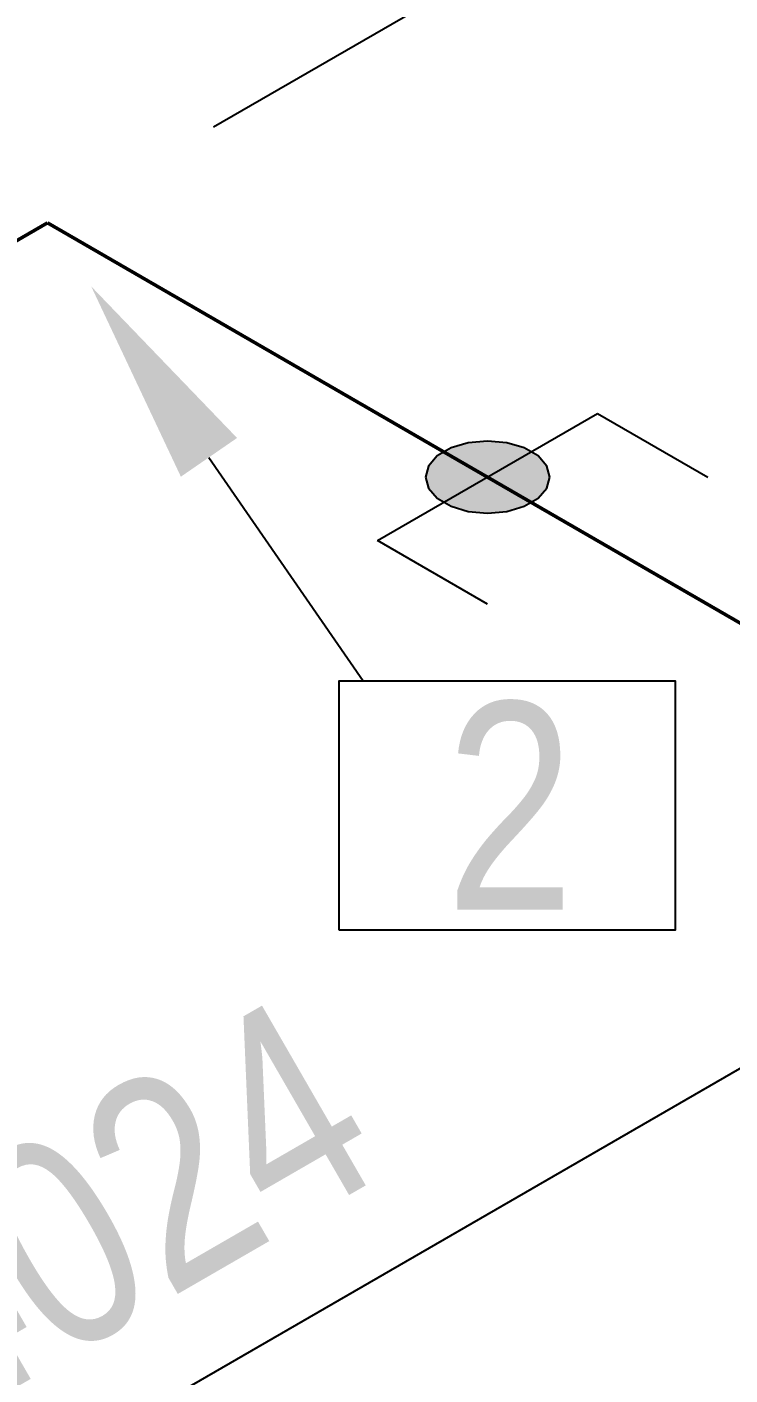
# Model space of a CAD drawing. Header units: millimetres. Extents: x 0 to 594, y 0 to 420.
# Drawn here: x 230.24 to 238.71, y 241.78 to 258.02 of the extents above; entities that cross this region are included whole.
import ezdxf
from ezdxf import colors
from ezdxf.entities.mleader import LeaderData, LeaderLine
from ezdxf.enums import TextEntityAlignment as Align
from ezdxf.math import Vec2, Vec3

# ---------------------------------------------------------------- set-up
doc = ezdxf.new("R2010")
doc.units = ezdxf.units.MM
doc.header["$LTSCALE"] = 0.25
for name, color, linetype in [('용접', 1, 'Continuous'), ('주석', 7, 'Continuous'), ('치수', 1, 'Continuous')]:
    doc.layers.add(name, color=color, linetype=linetype)
doc.layers.add('파이프 작은 보어', color=30, linetype='Continuous', lineweight=50)
doc.styles.add('AdskIsoAnnotation', font='arial.ttf', dxfattribs={"width": 0.8, "height": 1})
doc.styles.add('AdskIsoMetric', font='arial.ttf', dxfattribs={"width": 0.8, "height": 2.5})
doc.styles.add('AdskIsoMetric-30', font='arial.ttf', dxfattribs={"width": 0.8, "height": 2.5})
doc.styles.add('AdskIsoMetric30', font='arial.ttf', dxfattribs={"width": 0.8, "oblique": 30, "height": 2.5})
doc.styles.get("Standard").update_dxf_attribs({"font": 'arial.ttf'})
doc.dimstyles.new('AdskIsoMetric', dxfattribs={"dimtxt": 2.5, "dimasz": 2.5, "dimexe": 1, "dimexo": 2, "dimgap": 0.8, "dimtad": 1, "dimdec": 0, "dimrnd": 1, "dimzin": 0, "dimdsep": 46, "dimtxsty": 'AdskIsoMetric', "dimcen": 0, "dimclrt": 7, "dimadec": 0, "dimazin": 0, "dimtfac": 1, "dimtdec": 0, "dimtmove": 1, "dimatfit": 3, "dimfxl": 0, "dimfrac": 2, "dimtolj": 1, "dimtzin": 0, "dimarcsym": 0})

# ---------------------------------------------------------------- blocks, each defined once
blk = doc.blocks.new('*D72')
at = {"layer": 'Defpoints', "color": 0}
for p in [(230.483, 255.659), (289.786, 236.42), (276.796, 228.92)]:
    blk.add_point(p, dxfattribs=at)
at = {"layer": '치수', "color": 0, "lineweight": -2}
for p, q in [((232.483, 256.814), (244.474, 263.736)), ((245.639, 261.909), (287.621, 237.67)), ((278.796, 230.075), (290.786, 236.998))]:
    blk.add_line(p, q, dxfattribs=at)
at = {"layer": '치수', "color": 0}
for points in [[(245.847, 262.27), (245.43, 261.548), (243.474, 263.159)], [(287.829, 238.031), (287.413, 237.31), (289.786, 236.42)]]:
    blk.add_solid(points, dxfattribs=at)
at = {"layer": '치수', "color": 7, "insert": (268.896, 251.098), "char_height": 2.5, "attachment_point": 5, "rotation": 330, "style": 'AdskIsoMetric30'}
blk.add_mtext('\\A1;20537', dxfattribs=at)
blk = doc.blocks.new('*D73')
at = {"layer": 'Defpoints', "color": 0}
for p in [(230.483, 255.659), (243.474, 248.159), (210.7, 244.237)]:
    blk.add_point(p, dxfattribs=at)
at = {"layer": '치수', "color": 0, "lineweight": -2}
for p, q in [((225.856, 237.987), (241.309, 246.909)), ((212.7, 243.082), (224.691, 236.16))]:
    blk.add_line(p, q, dxfattribs=at)
at = {"layer": '치수', "color": 0}
for points in [[(241.1, 247.27), (241.517, 246.548), (243.474, 248.159)], [(225.647, 238.348), (226.064, 237.626), (223.691, 236.737)]]:
    blk.add_solid(points, dxfattribs=at)
at = {"layer": '치수', "color": 7, "insert": (231.316, 243.756), "char_height": 2.5, "attachment_point": 5, "rotation": 30, "style": 'AdskIsoMetric-30'}
blk.add_mtext('\\A1;4024', dxfattribs=at)
blk = doc.blocks.new('*D80')
at = {"layer": 'Defpoints', "color": 0}
for p in [(248.712, 269.058), (207.427, 260.221), (220.417, 252.721)]:
    blk.add_point(p, dxfattribs=at)
at = {"layer": '치수', "color": 0, "lineweight": -2}
blk.add_line((233.557, 275.308), (209.592, 261.471), dxfattribs=at)
at = {"layer": '치수', "color": 0}
for points in [[(233.348, 275.669), (233.765, 274.947), (235.722, 276.558)], [(209.383, 261.832), (209.8, 261.111), (207.427, 260.221)]]:
    blk.add_solid(points, dxfattribs=at)
at = {"layer": '치수', "color": 7, "insert": (225.027, 273), "char_height": 2.5, "attachment_point": 5, "rotation": 30, "style": 'AdskIsoMetric-30'}
blk.add_mtext('\\A1;4792', dxfattribs=at)
blk = doc.blocks.new('엘보우-13-Iso2DSkew90')
at = {"color": 0, "linetype": 'ByBlock', "lineweight": -2, "extrusion": (-1.02898e-11, -0.816497, -0.57735)}
for p, q in [((-5.303, -3.062), (0, 0)), ((0, 0), (5.303, -3.062)), ((0, 0), (0, 0))]:
    blk.add_line(p, q, dxfattribs=at)
blk = doc.blocks.new('SocketWeld-1-IsoLeft')
blk.add_hatch(color=256).paths.add_polyline_path([(-0.0294, -0.0234), (-0.0291, -0.0234), (-0.0288, -0.0235), (-0.0285, -0.0236), (-0.0283, -0.0237), (-0.028, -0.0238), (-0.0277, -0.0239), (-0.0274, -0.0239), (-0.0271, -0.024), (-0.0268, -0.0241), (-0.0265, -0.0242), (-0.0263, -0.0243), (-0.026, -0.0244), (-0.0257, -0.0244), (-0.0254, -0.0245), (-0.0251, -0.0246), (-0.0248, -0.0247), (-0.0246, -0.0248), (-0.0243, -0.0249), (-0.024, -0.0249), (-0.0237, -0.025), (-0.0234, -0.0251), (-0.0231, -0.0252), (-0.0228, -0.0253), (-0.0226, -0.0254), (-0.0223, -0.0254), (-0.022, -0.0255), (-0.0217, -0.0256), (-0.0214, -0.0257), (-0.0211, -0.0258), (-0.0209, -0.0259), (-0.0206, -0.0259), (-0.0203, -0.026), (-0.02, -0.0261), (-0.0197, -0.0262), (-0.0194, -0.0263), (-0.0191, -0.0264), (-0.0189, -0.0265), (-0.0186, -0.0265), (-0.0183, -0.0266), (-0.018, -0.0267), (-0.0177, -0.0268), (-0.0174, -0.0269), (-0.0172, -0.027), (-0.0169, -0.027), (-0.0166, -0.0271), (-0.0163, -0.0272), (-0.016, -0.0273), (-0.0157, -0.0274), (-0.0155, -0.0275), (-0.0155, -0.0275), (-0.0151, -0.0275), (-0.0148, -0.0275), (-0.0145, -0.0275), (-0.0142, -0.0276), (-0.0139, -0.0276), (-0.0136, -0.0276), (-0.0132, -0.0277), (-0.0129, -0.0277), (-0.0126, -0.0277), (-0.0123, -0.0277), (-0.012, -0.0278), (-0.0117, -0.0278), (-0.0114, -0.0278), (-0.011, -0.0279), (-0.0107, -0.0279), (-0.0104, -0.0279), (-0.0101, -0.0279), (-0.0098, -0.028), (-0.0095, -0.028), (-0.0091, -0.028), (-0.0088, -0.0281), (-0.0085, -0.0281), (-0.0082, -0.0281), (-0.0079, -0.0281), (-0.0076, -0.0282), (-0.0073, -0.0282), (-0.0069, -0.0282), (-0.0066, -0.0283), (-0.0063, -0.0283), (-0.006, -0.0283), (-0.0057, -0.0283), (-0.0054, -0.0284), (-0.005, -0.0284), (-0.0047, -0.0284), (-0.0044, -0.0285), (-0.0041, -0.0285), (-0.0038, -0.0285), (-0.0035, -0.0286), (-0.0032, -0.0286), (-0.0028, -0.0286), (-0.0025, -0.0286), (-0.0022, -0.0287), (-0.0019, -0.0287), (-0.0016, -0.0287), (-0.0013, -0.0288), (-0.0009, -0.0288), (-0.0006, -0.0288), (-0.0003, -0.0288), (0, -0.0289), (0, -0.0289), (0.0003, -0.0288), (0.0006, -0.0288), (0.0009, -0.0288), (0.0013, -0.0288), (0.0016, -0.0287), (0.0019, -0.0287), (0.0022, -0.0287), (0.0025, -0.0286), (0.0028, -0.0286), (0.0032, -0.0286), (0.0035, -0.0286), (0.0038, -0.0285), (0.0041, -0.0285), (0.0044, -0.0285), (0.0047, -0.0284), (0.005, -0.0284), (0.0054, -0.0284), (0.0057, -0.0283), (0.006, -0.0283), (0.0063, -0.0283), (0.0066, -0.0283), (0.0069, -0.0282), (0.0073, -0.0282), (0.0076, -0.0282), (0.0079, -0.0281), (0.0082, -0.0281), (0.0085, -0.0281), (0.0088, -0.0281), (0.0091, -0.028), (0.0095, -0.028), (0.0098, -0.028), (0.0101, -0.0279), (0.0104, -0.0279), (0.0107, -0.0279), (0.011, -0.0279), (0.0114, -0.0278), (0.0117, -0.0278), (0.012, -0.0278), (0.0123, -0.0277), (0.0126, -0.0277), (0.0129, -0.0277), (0.0132, -0.0277), (0.0136, -0.0276), (0.0139, -0.0276), (0.0142, -0.0276), (0.0145, -0.0275), (0.0148, -0.0275), (0.0151, -0.0275), (0.0155, -0.0275), (0.0155, -0.0275), (0.0157, -0.0274), (0.016, -0.0273), (0.0163, -0.0272), (0.0166, -0.0271), (0.0169, -0.027), (0.0172, -0.027), (0.0174, -0.0269), (0.0177, -0.0268), (0.018, -0.0267), (0.0183, -0.0266), (0.0186, -0.0265), (0.0189, -0.0265), (0.0191, -0.0264), (0.0194, -0.0263), (0.0197, -0.0262), (0.02, -0.0261), (0.0203, -0.026), (0.0206, -0.0259), (0.0209, -0.0259), (0.0211, -0.0258), (0.0214, -0.0257), (0.0217, -0.0256), (0.022, -0.0255), (0.0223, -0.0254), (0.0226, -0.0254), (0.0228, -0.0253), (0.0231, -0.0252), (0.0234, -0.0251), (0.0237, -0.025), (0.024, -0.0249), (0.0243, -0.0249), (0.0246, -0.0248), (0.0248, -0.0247), (0.0251, -0.0246), (0.0254, -0.0245), (0.0257, -0.0244), (0.026, -0.0244), (0.0263, -0.0243), (0.0265, -0.0242), (0.0268, -0.0241), (0.0271, -0.024), (0.0274, -0.0239), (0.0277, -0.0239), (0.028, -0.0238), (0.0283, -0.0237), (0.0285, -0.0236), (0.0288, -0.0235), (0.0291, -0.0234), (0.0294, -0.0234), (0.0294, -0.0234), (0.0296, -0.0232), (0.0298, -0.0231), (0.0301, -0.023), (0.0303, -0.0228), (0.0305, -0.0227), (0.0307, -0.0226), (0.031, -0.0224), (0.0312, -0.0223), (0.0314, -0.0222), (0.0316, -0.0221), (0.0319, -0.0219), (0.0321, -0.0218), (0.0323, -0.0217), (0.0325, -0.0215), (0.0328, -0.0214), (0.033, -0.0213), (0.0332, -0.0211), (0.0335, -0.021), (0.0337, -0.0209), (0.0339, -0.0207), (0.0341, -0.0206), (0.0344, -0.0205), (0.0346, -0.0204), (0.0348, -0.0202), (0.035, -0.0201), (0.0353, -0.02), (0.0355, -0.0198), (0.0357, -0.0197), (0.0359, -0.0196), (0.0362, -0.0194), (0.0364, -0.0193), (0.0366, -0.0192), (0.0368, -0.0191), (0.0371, -0.0189), (0.0373, -0.0188), (0.0375, -0.0187), (0.0377, -0.0185), (0.038, -0.0184), (0.0382, -0.0183), (0.0384, -0.0181), (0.0386, -0.018), (0.0389, -0.0179), (0.0391, -0.0177), (0.0393, -0.0176), (0.0395, -0.0175), (0.0398, -0.0174), (0.04, -0.0172), (0.0402, -0.0171), (0.0405, -0.017), (0.0405, -0.017), (0.0406, -0.0168), (0.0407, -0.0166), (0.0409, -0.0165), (0.041, -0.0163), (0.0412, -0.0161), (0.0413, -0.016), (0.0415, -0.0158), (0.0416, -0.0157), (0.0418, -0.0155), (0.0419, -0.0153), (0.042, -0.0152), (0.0422, -0.015), (0.0423, -0.0148), (0.0425, -0.0147), (0.0426, -0.0145), (0.0428, -0.0143), (0.0429, -0.0142), (0.0431, -0.014), (0.0432, -0.0138), (0.0433, -0.0137), (0.0435, -0.0135), (0.0436, -0.0134), (0.0438, -0.0132), (0.0439, -0.013), (0.0441, -0.0129), (0.0442, -0.0127), (0.0444, -0.0125), (0.0445, -0.0124), (0.0447, -0.0122), (0.0448, -0.012), (0.0449, -0.0119), (0.0451, -0.0117), (0.0452, -0.0115), (0.0454, -0.0114), (0.0455, -0.0112), (0.0457, -0.0111), (0.0458, -0.0109), (0.046, -0.0107), (0.0461, -0.0106), (0.0462, -0.0104), (0.0464, -0.0102), (0.0465, -0.0101), (0.0467, -0.0099), (0.0468, -0.0097), (0.047, -0.0096), (0.0471, -0.0094), (0.0473, -0.0092), (0.0474, -0.0091), (0.0476, -0.0089), (0.0476, -0.0089), (0.0476, -0.0087), (0.0477, -0.0086), (0.0477, -0.0084), (0.0478, -0.0082), (0.0478, -0.008), (0.0479, -0.0078), (0.0479, -0.0076), (0.048, -0.0075), (0.048, -0.0073), (0.0481, -0.0071), (0.0481, -0.0069), (0.0482, -0.0067), (0.0482, -0.0066), (0.0483, -0.0064), (0.0483, -0.0062), (0.0484, -0.006), (0.0484, -0.0058), (0.0485, -0.0056), (0.0485, -0.0055), (0.0486, -0.0053), (0.0486, -0.0051), (0.0487, -0.0049), (0.0487, -0.0047), (0.0488, -0.0046), (0.0488, -0.0044), (0.0489, -0.0042), (0.0489, -0.004), (0.049, -0.0038), (0.049, -0.0036), (0.0491, -0.0035), (0.0491, -0.0033), (0.0492, -0.0031), (0.0492, -0.0029), (0.0493, -0.0027), (0.0493, -0.0025), (0.0494, -0.0024), (0.0494, -0.0022), (0.0495, -0.002), (0.0495, -0.0018), (0.0496, -0.0016), (0.0496, -0.0015), (0.0497, -0.0013), (0.0497, -0.0011), (0.0498, -0.0009), (0.0498, -0.0007), (0.0499, -0.0005), (0.0499, -0.0004), (0.05, -0.0002), (0.05, 0), (0.05, 0), (0.05, 0.0002), (0.0499, 0.0004), (0.0499, 0.0005), (0.0498, 0.0007), (0.0498, 0.0009), (0.0497, 0.0011), (0.0497, 0.0013), (0.0496, 0.0015), (0.0496, 0.0016), (0.0495, 0.0018), (0.0495, 0.002), (0.0494, 0.0022), (0.0494, 0.0024), (0.0493, 0.0025), (0.0493, 0.0027), (0.0492, 0.0029), (0.0492, 0.0031), (0.0491, 0.0033), (0.0491, 0.0035), (0.049, 0.0036), (0.049, 0.0038), (0.0489, 0.004), (0.0489, 0.0042), (0.0488, 0.0044), (0.0488, 0.0046), (0.0487, 0.0047), (0.0487, 0.0049), (0.0486, 0.0051), (0.0486, 0.0053), (0.0485, 0.0055), (0.0485, 0.0056), (0.0484, 0.0058), (0.0484, 0.006), (0.0483, 0.0062), (0.0483, 0.0064), (0.0482, 0.0066), (0.0482, 0.0067), (0.0481, 0.0069), (0.0481, 0.0071), (0.048, 0.0073), (0.048, 0.0075), (0.0479, 0.0076), (0.0479, 0.0078), (0.0478, 0.008), (0.0478, 0.0082), (0.0477, 0.0084), (0.0477, 0.0086), (0.0476, 0.0087), (0.0476, 0.0089), (0.0476, 0.0089), (0.0474, 0.0091), (0.0473, 0.0092), (0.0471, 0.0094), (0.047, 0.0096), (0.0468, 0.0097), (0.0467, 0.0099), (0.0465, 0.0101), (0.0464, 0.0102), (0.0462, 0.0104), (0.0461, 0.0106), (0.046, 0.0107), (0.0458, 0.0109), (0.0457, 0.0111), (0.0455, 0.0112), (0.0454, 0.0114), (0.0452, 0.0115), (0.0451, 0.0117), (0.0449, 0.0119), (0.0448, 0.012), (0.0447, 0.0122), (0.0445, 0.0124), (0.0444, 0.0125), (0.0442, 0.0127), (0.0441, 0.0129), (0.0439, 0.013), (0.0438, 0.0132), (0.0436, 0.0134), (0.0435, 0.0135), (0.0433, 0.0137), (0.0432, 0.0138), (0.0431, 0.014), (0.0429, 0.0142), (0.0428, 0.0143), (0.0426, 0.0145), (0.0425, 0.0147), (0.0423, 0.0148), (0.0422, 0.015), (0.042, 0.0152), (0.0419, 0.0153), (0.0418, 0.0155), (0.0416, 0.0157), (0.0415, 0.0158), (0.0413, 0.016), (0.0412, 0.0161), (0.041, 0.0163), (0.0409, 0.0165), (0.0407, 0.0166), (0.0406, 0.0168), (0.0405, 0.017), (0.0405, 0.017), (0.0402, 0.0171), (0.04, 0.0172), (0.0398, 0.0174), (0.0395, 0.0175), (0.0393, 0.0176), (0.0391, 0.0177), (0.0389, 0.0179), (0.0386, 0.018), (0.0384, 0.0181), (0.0382, 0.0183), (0.038, 0.0184), (0.0377, 0.0185), (0.0375, 0.0187), (0.0373, 0.0188), (0.0371, 0.0189), (0.0368, 0.0191), (0.0366, 0.0192), (0.0364, 0.0193), (0.0362, 0.0194), (0.0359, 0.0196), (0.0357, 0.0197), (0.0355, 0.0198), (0.0353, 0.02), (0.035, 0.0201), (0.0348, 0.0202), (0.0346, 0.0204), (0.0344, 0.0205), (0.0341, 0.0206), (0.0339, 0.0207), (0.0337, 0.0209), (0.0335, 0.021), (0.0332, 0.0211), (0.033, 0.0213), (0.0328, 0.0214), (0.0325, 0.0215), (0.0323, 0.0217), (0.0321, 0.0218), (0.0319, 0.0219), (0.0316, 0.0221), (0.0314, 0.0222), (0.0312, 0.0223), (0.031, 0.0224), (0.0307, 0.0226), (0.0305, 0.0227), (0.0303, 0.0228), (0.0301, 0.023), (0.0298, 0.0231), (0.0296, 0.0232), (0.0294, 0.0234), (0.0294, 0.0234), (0.0291, 0.0234), (0.0288, 0.0235), (0.0285, 0.0236), (0.0283, 0.0237), (0.028, 0.0238), (0.0277, 0.0239), (0.0274, 0.0239), (0.0271, 0.024), (0.0268, 0.0241), (0.0265, 0.0242), (0.0263, 0.0243), (0.026, 0.0244), (0.0257, 0.0244), (0.0254, 0.0245), (0.0251, 0.0246), (0.0248, 0.0247), (0.0246, 0.0248), (0.0243, 0.0249), (0.024, 0.0249), (0.0237, 0.025), (0.0234, 0.0251), (0.0231, 0.0252), (0.0228, 0.0253), (0.0226, 0.0254), (0.0223, 0.0254), (0.022, 0.0255), (0.0217, 0.0256), (0.0214, 0.0257), (0.0211, 0.0258), (0.0209, 0.0259), (0.0206, 0.0259), (0.0203, 0.026), (0.02, 0.0261), (0.0197, 0.0262), (0.0194, 0.0263), (0.0191, 0.0264), (0.0189, 0.0265), (0.0186, 0.0265), (0.0183, 0.0266), (0.018, 0.0267), (0.0177, 0.0268), (0.0174, 0.0269), (0.0172, 0.027), (0.0169, 0.027), (0.0166, 0.0271), (0.0163, 0.0272), (0.016, 0.0273), (0.0157, 0.0274), (0.0155, 0.0275), (0.0155, 0.0275), (0.0151, 0.0275), (0.0148, 0.0275), (0.0145, 0.0275), (0.0142, 0.0276), (0.0139, 0.0276), (0.0136, 0.0276), (0.0132, 0.0277), (0.0129, 0.0277), (0.0126, 0.0277), (0.0123, 0.0277), (0.012, 0.0278), (0.0117, 0.0278), (0.0114, 0.0278), (0.011, 0.0279), (0.0107, 0.0279), (0.0104, 0.0279), (0.0101, 0.0279), (0.0098, 0.028), (0.0095, 0.028), (0.0091, 0.028), (0.0088, 0.0281), (0.0085, 0.0281), (0.0082, 0.0281), (0.0079, 0.0281), (0.0076, 0.0282), (0.0073, 0.0282), (0.0069, 0.0282), (0.0066, 0.0283), (0.0063, 0.0283), (0.006, 0.0283), (0.0057, 0.0283), (0.0054, 0.0284), (0.005, 0.0284), (0.0047, 0.0284), (0.0044, 0.0285), (0.0041, 0.0285), (0.0038, 0.0285), (0.0035, 0.0286), (0.0032, 0.0286), (0.0028, 0.0286), (0.0025, 0.0286), (0.0022, 0.0287), (0.0019, 0.0287), (0.0016, 0.0287), (0.0013, 0.0288), (0.0009, 0.0288), (0.0006, 0.0288), (0.0003, 0.0288), (0, 0.0289), (0, 0.0289), (-0.0003, 0.0288), (-0.0006, 0.0288), (-0.0009, 0.0288), (-0.0013, 0.0288), (-0.0016, 0.0287), (-0.0019, 0.0287), (-0.0022, 0.0287), (-0.0025, 0.0286), (-0.0028, 0.0286), (-0.0032, 0.0286), (-0.0035, 0.0286), (-0.0038, 0.0285), (-0.0041, 0.0285), (-0.0044, 0.0285), (-0.0047, 0.0284), (-0.005, 0.0284), (-0.0054, 0.0284), (-0.0057, 0.0283), (-0.006, 0.0283), (-0.0063, 0.0283), (-0.0066, 0.0283), (-0.0069, 0.0282), (-0.0073, 0.0282), (-0.0076, 0.0282), (-0.0079, 0.0281), (-0.0082, 0.0281), (-0.0085, 0.0281), (-0.0088, 0.0281), (-0.0091, 0.028), (-0.0095, 0.028), (-0.0098, 0.028), (-0.0101, 0.0279), (-0.0104, 0.0279), (-0.0107, 0.0279), (-0.011, 0.0279), (-0.0114, 0.0278), (-0.0117, 0.0278), (-0.012, 0.0278), (-0.0123, 0.0277), (-0.0126, 0.0277), (-0.0129, 0.0277), (-0.0132, 0.0277), (-0.0136, 0.0276), (-0.0139, 0.0276), (-0.0142, 0.0276), (-0.0145, 0.0275), (-0.0148, 0.0275), (-0.0151, 0.0275), (-0.0155, 0.0275), (-0.0155, 0.0275), (-0.0157, 0.0274), (-0.016, 0.0273), (-0.0163, 0.0272), (-0.0166, 0.0271), (-0.0169, 0.027), (-0.0172, 0.027), (-0.0174, 0.0269), (-0.0177, 0.0268), (-0.018, 0.0267), (-0.0183, 0.0266), (-0.0186, 0.0265), (-0.0189, 0.0265), (-0.0191, 0.0264), (-0.0194, 0.0263), (-0.0197, 0.0262), (-0.02, 0.0261), (-0.0203, 0.026), (-0.0206, 0.0259), (-0.0209, 0.0259), (-0.0211, 0.0258), (-0.0214, 0.0257), (-0.0217, 0.0256), (-0.022, 0.0255), (-0.0223, 0.0254), (-0.0226, 0.0254), (-0.0228, 0.0253), (-0.0231, 0.0252), (-0.0234, 0.0251), (-0.0237, 0.025), (-0.024, 0.0249), (-0.0243, 0.0249), (-0.0246, 0.0248), (-0.0248, 0.0247), (-0.0251, 0.0246), (-0.0254, 0.0245), (-0.0257, 0.0244), (-0.026, 0.0244), (-0.0263, 0.0243), (-0.0265, 0.0242), (-0.0268, 0.0241), (-0.0271, 0.024), (-0.0274, 0.0239), (-0.0277, 0.0239), (-0.028, 0.0238), (-0.0283, 0.0237), (-0.0285, 0.0236), (-0.0288, 0.0235), (-0.0291, 0.0234), (-0.0294, 0.0234), (-0.0294, 0.0234), (-0.0296, 0.0232), (-0.0298, 0.0231), (-0.0301, 0.023), (-0.0303, 0.0228), (-0.0305, 0.0227), (-0.0307, 0.0226), (-0.031, 0.0224), (-0.0312, 0.0223), (-0.0314, 0.0222), (-0.0316, 0.0221), (-0.0319, 0.0219), (-0.0321, 0.0218), (-0.0323, 0.0217), (-0.0325, 0.0215), (-0.0328, 0.0214), (-0.033, 0.0213), (-0.0332, 0.0211), (-0.0335, 0.021), (-0.0337, 0.0209), (-0.0339, 0.0207), (-0.0341, 0.0206), (-0.0344, 0.0205), (-0.0346, 0.0204), (-0.0348, 0.0202), (-0.035, 0.0201), (-0.0353, 0.02), (-0.0355, 0.0198), (-0.0357, 0.0197), (-0.0359, 0.0196), (-0.0362, 0.0194), (-0.0364, 0.0193), (-0.0366, 0.0192), (-0.0368, 0.0191), (-0.0371, 0.0189), (-0.0373, 0.0188), (-0.0375, 0.0187), (-0.0377, 0.0185), (-0.038, 0.0184), (-0.0382, 0.0183), (-0.0384, 0.0181), (-0.0386, 0.018), (-0.0389, 0.0179), (-0.0391, 0.0177), (-0.0393, 0.0176), (-0.0395, 0.0175), (-0.0398, 0.0174), (-0.04, 0.0172), (-0.0402, 0.0171), (-0.0405, 0.017), (-0.0405, 0.017), (-0.0406, 0.0168), (-0.0407, 0.0166), (-0.0409, 0.0165), (-0.041, 0.0163), (-0.0412, 0.0161), (-0.0413, 0.016), (-0.0415, 0.0158), (-0.0416, 0.0157), (-0.0418, 0.0155), (-0.0419, 0.0153), (-0.042, 0.0152), (-0.0422, 0.015), (-0.0423, 0.0148), (-0.0425, 0.0147), (-0.0426, 0.0145), (-0.0428, 0.0143), (-0.0429, 0.0142), (-0.0431, 0.014), (-0.0432, 0.0138), (-0.0433, 0.0137), (-0.0435, 0.0135), (-0.0436, 0.0134), (-0.0438, 0.0132), (-0.0439, 0.013), (-0.0441, 0.0129), (-0.0442, 0.0127), (-0.0444, 0.0125), (-0.0445, 0.0124), (-0.0447, 0.0122), (-0.0448, 0.012), (-0.0449, 0.0119), (-0.0451, 0.0117), (-0.0452, 0.0115), (-0.0454, 0.0114), (-0.0455, 0.0112), (-0.0457, 0.0111), (-0.0458, 0.0109), (-0.046, 0.0107), (-0.0461, 0.0106), (-0.0462, 0.0104), (-0.0464, 0.0102), (-0.0465, 0.0101), (-0.0467, 0.0099), (-0.0468, 0.0097), (-0.047, 0.0096), (-0.0471, 0.0094), (-0.0473, 0.0092), (-0.0474, 0.0091), (-0.0476, 0.0089), (-0.0476, 0.0089), (-0.0476, 0.0087), (-0.0477, 0.0086), (-0.0477, 0.0084), (-0.0478, 0.0082), (-0.0478, 0.008), (-0.0479, 0.0078), (-0.0479, 0.0076), (-0.048, 0.0075), (-0.048, 0.0073), (-0.0481, 0.0071), (-0.0481, 0.0069), (-0.0482, 0.0067), (-0.0482, 0.0066), (-0.0483, 0.0064), (-0.0483, 0.0062), (-0.0484, 0.006), (-0.0484, 0.0058), (-0.0485, 0.0056), (-0.0485, 0.0055), (-0.0486, 0.0053), (-0.0486, 0.0051), (-0.0487, 0.0049), (-0.0487, 0.0047), (-0.0488, 0.0046), (-0.0488, 0.0044), (-0.0489, 0.0042), (-0.0489, 0.004), (-0.049, 0.0038), (-0.049, 0.0036), (-0.0491, 0.0035), (-0.0491, 0.0033), (-0.0492, 0.0031), (-0.0492, 0.0029), (-0.0493, 0.0027), (-0.0493, 0.0025), (-0.0494, 0.0024), (-0.0494, 0.0022), (-0.0495, 0.002), (-0.0495, 0.0018), (-0.0496, 0.0016), (-0.0496, 0.0015), (-0.0497, 0.0013), (-0.0497, 0.0011), (-0.0498, 0.0009), (-0.0498, 0.0007), (-0.0499, 0.0005), (-0.0499, 0.0004), (-0.05, 0.0002), (-0.05, 0), (-0.05, 0), (-0.05, -0.0002), (-0.0499, -0.0004), (-0.0499, -0.0005), (-0.0498, -0.0007), (-0.0498, -0.0009), (-0.0497, -0.0011), (-0.0497, -0.0013), (-0.0496, -0.0015), (-0.0496, -0.0016), (-0.0495, -0.0018), (-0.0495, -0.002), (-0.0494, -0.0022), (-0.0494, -0.0024), (-0.0493, -0.0025), (-0.0493, -0.0027), (-0.0492, -0.0029), (-0.0492, -0.0031), (-0.0491, -0.0033), (-0.0491, -0.0035), (-0.049, -0.0036), (-0.049, -0.0038), (-0.0489, -0.004), (-0.0489, -0.0042), (-0.0488, -0.0044), (-0.0488, -0.0046), (-0.0487, -0.0047), (-0.0487, -0.0049), (-0.0486, -0.0051), (-0.0486, -0.0053), (-0.0485, -0.0055), (-0.0485, -0.0056), (-0.0484, -0.0058), (-0.0484, -0.006), (-0.0483, -0.0062), (-0.0483, -0.0064), (-0.0482, -0.0066), (-0.0482, -0.0067), (-0.0481, -0.0069), (-0.0481, -0.0071), (-0.048, -0.0073), (-0.048, -0.0075), (-0.0479, -0.0076), (-0.0479, -0.0078), (-0.0478, -0.008), (-0.0478, -0.0082), (-0.0477, -0.0084), (-0.0477, -0.0086), (-0.0476, -0.0087), (-0.0476, -0.0089), (-0.0476, -0.0089), (-0.0474, -0.0091), (-0.0473, -0.0092), (-0.0471, -0.0094), (-0.047, -0.0096), (-0.0468, -0.0097), (-0.0467, -0.0099), (-0.0465, -0.0101), (-0.0464, -0.0102), (-0.0462, -0.0104), (-0.0461, -0.0106), (-0.046, -0.0107), (-0.0458, -0.0109), (-0.0457, -0.0111), (-0.0455, -0.0112), (-0.0454, -0.0114), (-0.0452, -0.0115), (-0.0451, -0.0117), (-0.0449, -0.0119), (-0.0448, -0.012), (-0.0447, -0.0122), (-0.0445, -0.0124), (-0.0444, -0.0125), (-0.0442, -0.0127), (-0.0441, -0.0129), (-0.0439, -0.013), (-0.0438, -0.0132), (-0.0436, -0.0134), (-0.0435, -0.0135), (-0.0433, -0.0137), (-0.0432, -0.0138), (-0.0431, -0.014), (-0.0429, -0.0142), (-0.0428, -0.0143), (-0.0426, -0.0145), (-0.0425, -0.0147), (-0.0423, -0.0148), (-0.0422, -0.015), (-0.042, -0.0152), (-0.0419, -0.0153), (-0.0418, -0.0155), (-0.0416, -0.0157), (-0.0415, -0.0158), (-0.0413, -0.016), (-0.0412, -0.0161), (-0.041, -0.0163), (-0.0409, -0.0165), (-0.0407, -0.0166), (-0.0406, -0.0168), (-0.0405, -0.017), (-0.0405, -0.017), (-0.0402, -0.0171), (-0.04, -0.0172), (-0.0398, -0.0174), (-0.0395, -0.0175), (-0.0393, -0.0176), (-0.0391, -0.0177), (-0.0389, -0.0179), (-0.0386, -0.018), (-0.0384, -0.0181), (-0.0382, -0.0183), (-0.038, -0.0184), (-0.0377, -0.0185), (-0.0375, -0.0187), (-0.0373, -0.0188), (-0.0371, -0.0189), (-0.0368, -0.0191), (-0.0366, -0.0192), (-0.0364, -0.0193), (-0.0362, -0.0194), (-0.0359, -0.0196), (-0.0357, -0.0197), (-0.0355, -0.0198), (-0.0353, -0.02), (-0.035, -0.0201), (-0.0348, -0.0202), (-0.0346, -0.0204), (-0.0344, -0.0205), (-0.0341, -0.0206), (-0.0339, -0.0207), (-0.0337, -0.0209), (-0.0335, -0.021), (-0.0332, -0.0211), (-0.033, -0.0213), (-0.0328, -0.0214), (-0.0325, -0.0215), (-0.0323, -0.0217), (-0.0321, -0.0218), (-0.0319, -0.0219), (-0.0316, -0.0221), (-0.0314, -0.0222), (-0.0312, -0.0223), (-0.031, -0.0224), (-0.0307, -0.0226), (-0.0305, -0.0227), (-0.0303, -0.0228), (-0.0301, -0.023), (-0.0298, -0.0231), (-0.0296, -0.0232)], flags=0)
at = {"color": 0, "linetype": 'ByBlock', "lineweight": -2, "extrusion": (0, 0.816497, 0.57735)}
for p, q in [((0, 0.1021), (0.0884, 0.051)), ((0.0884, 0.051), (-0.0884, -0.051)), ((-0.0294, 0.0234), (-0.0405, 0.017)), ((-0.0155, 0.0275), (-0.0294, 0.0234)), ((0, 0.0289), (-0.0155, 0.0275)), ((0.0155, 0.0275), (0, 0.0289)), ((0.0294, 0.0234), (0.0155, 0.0275)), ((0.0405, 0.017), (0.0294, 0.0234)), ((-0.0405, 0.017), (-0.0476, 0.0089)), ((0.0476, 0.0089), (0.0405, 0.017)), ((-0.0476, 0.0089), (-0.05, 0)), ((-0.05, 0), (-0.0476, -0.0089)), ((0.05, 0), (0.0476, 0.0089)), ((0.0476, -0.0089), (0.05, 0)), ((-0.0884, -0.051), (-0.1768, 0)), ((-0.0476, -0.0089), (-0.0405, -0.017)), ((0.0405, -0.017), (0.0476, -0.0089)), ((-0.0405, -0.017), (-0.0294, -0.0234)), ((0.0294, -0.0234), (0.0405, -0.017)), ((-0.0294, -0.0234), (-0.0155, -0.0275)), ((-0.0155, -0.0275), (0, -0.0289)), ((0, -0.0289), (0.0155, -0.0275)), ((0.0155, -0.0275), (0.0294, -0.0234))]:
    blk.add_line(p, q, dxfattribs=at)
blk = doc.blocks.new('AnnoRect')
at = {"color": 0, "linetype": 'ByBlock', "lineweight": -2}
blk.add_wipeout([(-0.8095, -0.6), (-0.8095, 0.6), (0.8095, 0.6), (0.8095, -0.6)], dxfattribs=at)
blk.add_lwpolyline([(-0.8095, -0.6), (-0.8095, 0.6), (0.8095, 0.6), (0.8095, -0.6)], close=True, dxfattribs=at)
at = {"color": 0, "linetype": 'ByBlock', "lineweight": -2, "style": 'AdskIsoAnnotation', "width": 0.8}
blk.add_attdef('XX', text='', height=1, dxfattribs=at).set_placement((0, 0), align=Align.MIDDLE_CENTER)

msp = doc.modelspace()

# ---------------------------------------------------------------- linework, layer by layer
at = {"layer": '파이프 작은 보어'}
msp.add_lwpolyline([(235.7866, 252.597), (244.713, 247.4433)], dxfattribs=at)

# ---------------------------------------------------------------- block references
at = {"layer": '용접', "xscale": 15, "yscale": 15, "zscale": 15, "rotation": 179.9999999992062}
msp.add_blockref('SocketWeld-1-IsoLeft', (235.7866, 252.597), dxfattribs=at)
at = {"layer": '파이프 작은 보어'}
msp.add_blockref('엘보우-13-Iso2DSkew90', (230.4833, 255.6588), dxfattribs=at)

# ---------------------------------------------------------------- dimensions: what is measured, and where the dimension line sits
at = {"layer": '치수'}
for base, p1, p2, angle, text, override, picture, middle in [((207.4267, 260.2215), (248.7123, 269.0577), (220.417, 252.7215), 210, '4792', {"dimtad": 0, "dimlfac": 146.671543, "dimtxsty": 'AdskIsoMetric-30', "dimse1": 1, "dimse2": 1, "dimsd1": 0, "dimsd2": 0, "dimtmove": 1}, '*D80', (225.0272, 273)), ((289.7861, 236.4204), (230.4833, 255.6588), (276.7957, 228.9204), 330, '20537', {"dimtad": 0, "dimlfac": 384.036792, "dimtxsty": 'AdskIsoMetric30', "dimse1": 0, "dimse2": 0, "dimsd1": 0, "dimsd2": 0, "dimtmove": 1}, '*D72', (268.8962, 251.098)), ((243.4736, 248.1588), (210.7002, 244.2371), (230.4833, 255.6588), 30, '4024', {"dimtad": 0, "dimlfac": 176.140967, "dimtxsty": 'AdskIsoMetric-30', "dimse1": 0, "dimse2": 1, "dimsd1": 0, "dimsd2": 0, "dimtmove": 1}, '*D73', (231.3158, 243.7564))]:
    dim = msp.add_linear_dim(base=base, p1=p1, p2=p2, angle=angle, text=text, dimstyle='AdskIsoMetric', override=override, dxfattribs=at)
    dim.commit()
    dim.dimension.update_dxf_attribs({"geometry": picture, "text_midpoint": middle, "dimtype": 160})

# ---------------------------------------------------------------- leaders
at = {"layer": '주석'}
ml = msp.add_multileader_mtext('Standard', dxfattribs=at)
ml.set_content('')
ml.set_leader_properties()
ml.build(insert=Vec2(0, 0))
ml.multileader.update_dxf_attribs({"dogleg_length": 0, "arrow_head_size": 2.5})
ctx = ml.context
ctx.base_point, ctx.arrow_head_size, ctx.plane_origin = Vec3(234.2857, 250.1418), 2.5, Vec3(0, 13.1419)
notes = []
notes.append((ctx, [(0, (1, 1, 0), (234.2857, 250.1418), (-1, 0), 0, [(0, [(231.0108, 254.8934)], 0, [])])]))
ctx.mtext, ml.multileader.dxf.content_type = None, 0
for ctx, leaders in notes:
    for number, flags, end, landing, length, lines in leaders:
        leader = LeaderData()
        leader.index, (leader.has_last_leader_line, leader.has_dogleg_vector, leader.attachment_direction) = number, flags
        leader.last_leader_point, leader.dogleg_vector, leader.dogleg_length = Vec3(end), Vec3(landing), length
        for number, points, colour, breaks in lines:
            line = LeaderLine()
            line.index, line.vertices, line.color, line.breaks = number, Vec3.list(points), colors.encode_raw_color(colour), breaks
            leader.lines.append(line)
        ctx.leaders.append(leader)

# ---------------------------------------------------------------- next in the draw order: block references
ref = msp.add_blockref('AnnoRect', (236.0238, 248.6419), dxfattribs=dict(at, xscale=2.5, yscale=2.5, zscale=2.5))
ref.add_attrib('XX_001', '2', (235.2796, 247.3867), dxfattribs={"layer": '0', "color": 0, "linetype": 'ByBlock', "lineweight": -2, "height": 2.5, "style": 'AdskIsoAnnotation', "width": 0.8})

doc.saveas('drawing.dxf')
